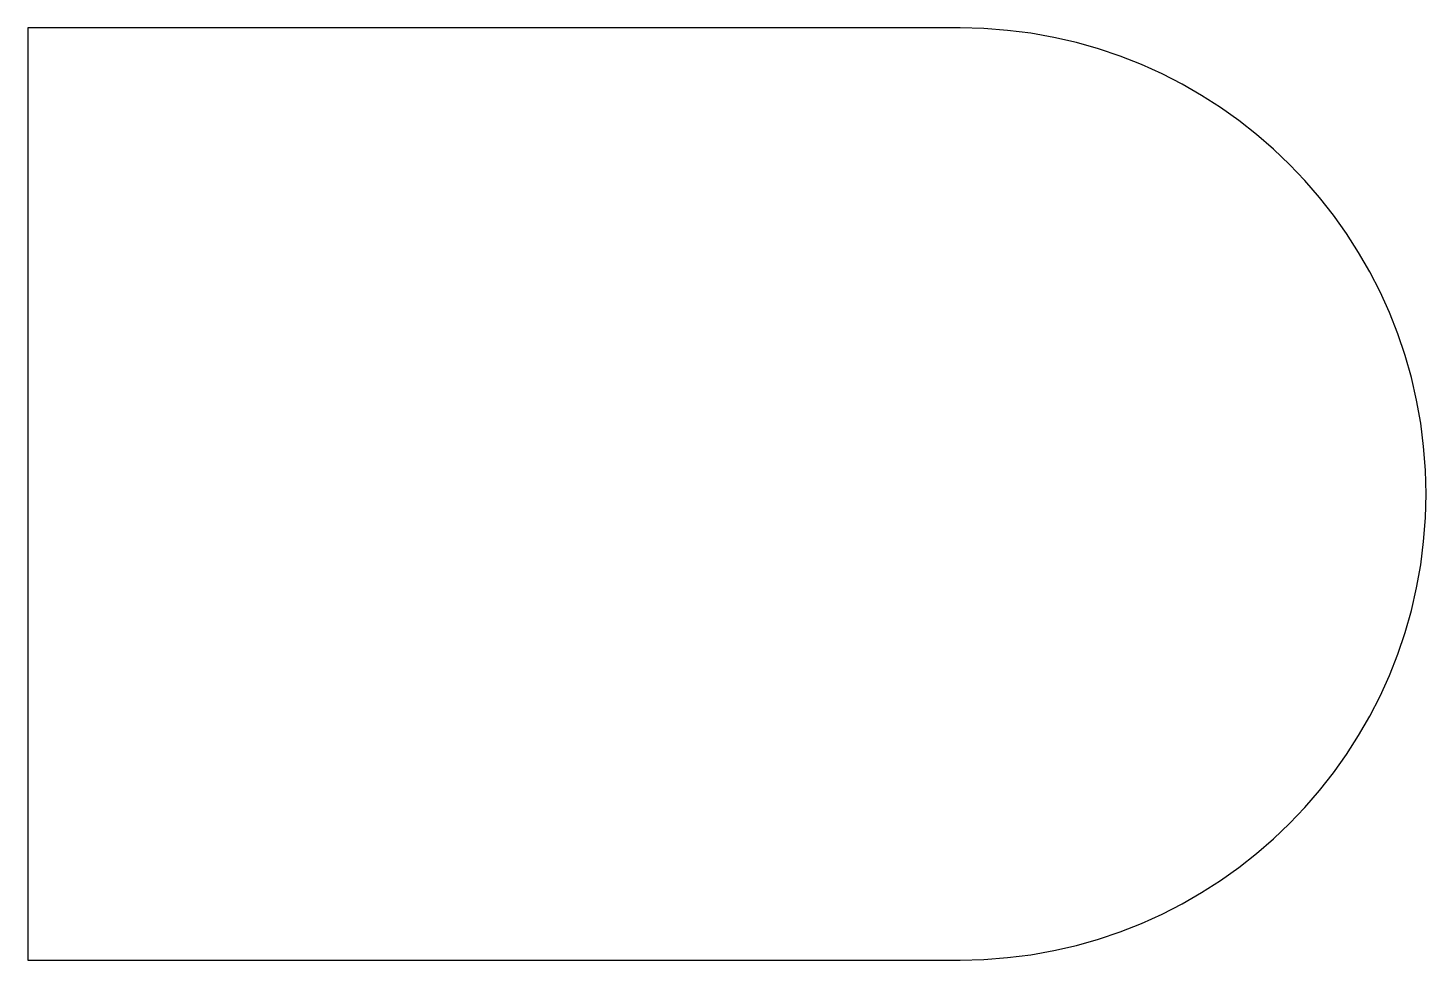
# Model space of a CAD drawing. Header units: millimetres. Extents: x 0 to 15, y 0 to 10.
import ezdxf

# ---------------------------------------------------------------- set-up
doc = ezdxf.new("R2010")
doc.units = ezdxf.units.MM

msp = doc.modelspace()

# ---------------------------------------------------------------- linework, layer by layer
msp.add_lwpolyline([(0, 0), (10, 0, 1), (10, 10), (0, 10)], format="xyb", close=True)

doc.saveas('drawing.dxf')
